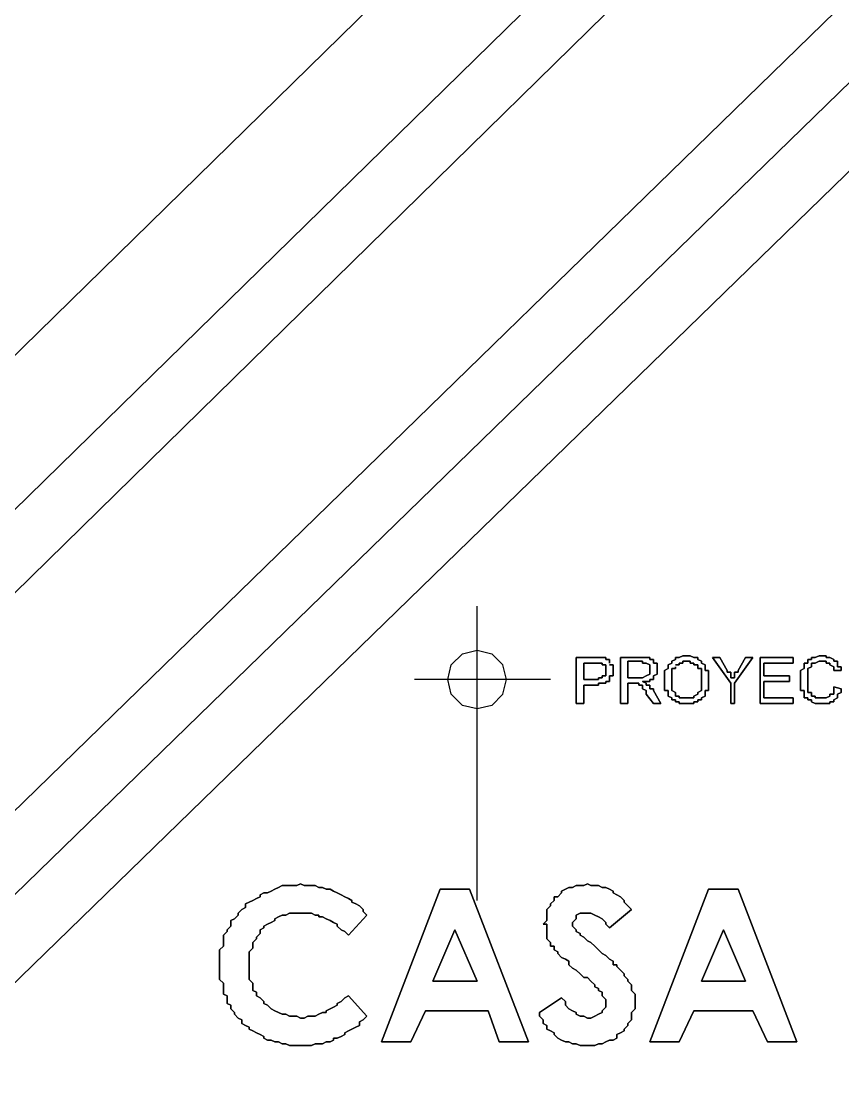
# Model space of a CAD drawing. Header units: metres. Extents: x 2.9 to 42.8, y 1.7 to 28.7.
# Drawn here: x 39.07 to 39.859, y 6.082 to 7.094 of the extents above; entities that cross this region are included whole.
import ezdxf

# ---------------------------------------------------------------- set-up
doc = ezdxf.new("R2010")
doc.units = ezdxf.units.M
doc.layers.add('AMARILLO', color=2, linetype='Continuous')
doc.layers.add('NEGRO', color=7, linetype='Continuous')
doc.layers.add('RGB_000_184_184', color=7, linetype='Continuous', true_color=0x00b8b8)

msp = doc.modelspace()

# ---------------------------------------------------------------- linework, layer by layer
at = {"layer": 'AMARILLO', "lineweight": -3}
for points in [[(39.5076, 6.2512), (39.5076, 6.5334)], [(39.4935, 6.4876), (39.5076, 6.4911)], [(39.5076, 6.4911), (39.5217, 6.4876)], [(39.4829, 6.477), (39.4935, 6.4876)], [(39.5217, 6.4876), (39.5323, 6.477)], [(39.4829, 6.4488), (39.4794, 6.4629), (39.4829, 6.477)], [(39.5323, 6.4488), (39.5358, 6.4629), (39.5323, 6.477)], [(39.5781, 6.4629), (39.4476, 6.4629)], [(39.4935, 6.4382), (39.4829, 6.4488)], [(39.5323, 6.4488), (39.5217, 6.4382)], [(39.5076, 6.4347), (39.4935, 6.4382)], [(39.5217, 6.4382), (39.5076, 6.4347)]]:
    msp.add_lwpolyline(points, dxfattribs=at)
at = {"layer": 'NEGRO', "lineweight": -3}
for points in [[(39.6205, 6.4841), (39.6028, 6.4841), (39.6205, 6.4841)], [(39.6028, 6.4841), (39.6028, 6.44), (39.6028, 6.4841)], [(39.624, 6.4841), (39.6205, 6.4841), (39.624, 6.4841)], [(39.6275, 6.4841), (39.624, 6.4841), (39.6275, 6.4841)], [(39.6311, 6.4841), (39.6275, 6.4841), (39.6311, 6.4841)], [(39.6311, 6.4823), (39.6311, 6.4841), (39.6311, 6.4823)], [(39.6346, 6.4823), (39.6311, 6.4823), (39.6346, 6.4823)], [(39.6346, 6.4805), (39.6346, 6.4823), (39.6346, 6.4805)], [(39.6346, 6.4788), (39.6346, 6.4805), (39.6346, 6.4788)], [(39.6628, 6.4841), (39.6452, 6.4841), (39.6628, 6.4841)], [(39.6452, 6.4841), (39.6452, 6.44), (39.6452, 6.4841)], [(39.6522, 6.4647), (39.6522, 6.4805), (39.6522, 6.4647)], [(39.6522, 6.4805), (39.6663, 6.4805), (39.6522, 6.4805)], [(39.6663, 6.4841), (39.6628, 6.4841), (39.6663, 6.4841)], [(39.6699, 6.4841), (39.6663, 6.4841), (39.6699, 6.4841)], [(39.6663, 6.4805), (39.6663, 6.4788), (39.6663, 6.4805)], [(39.6734, 6.4841), (39.6699, 6.4841), (39.6734, 6.4841)], [(39.6734, 6.4823), (39.6734, 6.4841), (39.6734, 6.4823)], [(39.6769, 6.4823), (39.6734, 6.4823), (39.6769, 6.4823)], [(39.6769, 6.4805), (39.6769, 6.4823), (39.6769, 6.4805)], [(39.6769, 6.4788), (39.6769, 6.4805), (39.6769, 6.4788)], [(39.6981, 6.4823), (39.6946, 6.4805), (39.6981, 6.4823)], [(39.6946, 6.4805), (39.6946, 6.4788), (39.6946, 6.4805)], [(39.7016, 6.4841), (39.6981, 6.4841), (39.7016, 6.4841)], [(39.6981, 6.4841), (39.6981, 6.4823), (39.6981, 6.4841)], [(39.7051, 6.4858), (39.7016, 6.4841), (39.7051, 6.4858)], [(39.7087, 6.4858), (39.7051, 6.4858), (39.7087, 6.4858)], [(39.7051, 6.4788), (39.7051, 6.4805), (39.7051, 6.4788)], [(39.7051, 6.4805), (39.7087, 6.4805), (39.7051, 6.4805)], [(39.7122, 6.4858), (39.7087, 6.4858), (39.7122, 6.4858)], [(39.7087, 6.4805), (39.7122, 6.4805), (39.7087, 6.4805)], [(39.7157, 6.4841), (39.7122, 6.4858), (39.7157, 6.4841)], [(39.7122, 6.4805), (39.7122, 6.4788), (39.7122, 6.4805)], [(39.7193, 6.4841), (39.7157, 6.4841), (39.7193, 6.4841)], [(39.7193, 6.4823), (39.7193, 6.4841), (39.7193, 6.4823)], [(39.7228, 6.4805), (39.7193, 6.4823), (39.7228, 6.4805)], [(39.7228, 6.4788), (39.7228, 6.4805), (39.7228, 6.4788)], [(39.7404, 6.4841), (39.7334, 6.4841), (39.7404, 6.4841)], [(39.7334, 6.4841), (39.751, 6.4594), (39.7334, 6.4841)], [(39.7475, 6.4717), (39.7404, 6.4841), (39.7475, 6.4717)], [(39.7545, 6.4594), (39.7722, 6.4841), (39.7545, 6.4594)], [(39.7651, 6.4841), (39.7581, 6.4717), (39.7651, 6.4841)], [(39.7722, 6.4841), (39.7651, 6.4841), (39.7722, 6.4841)], [(39.811, 6.4841), (39.7792, 6.4841), (39.811, 6.4841)], [(39.7792, 6.4841), (39.7792, 6.44), (39.7792, 6.4841)], [(39.811, 6.4788), (39.811, 6.4841), (39.811, 6.4788)], [(39.8286, 6.4823), (39.8251, 6.4823), (39.8286, 6.4823)], [(39.8251, 6.4823), (39.8251, 6.4805), (39.8251, 6.4823)], [(39.8251, 6.4805), (39.8251, 6.4788), (39.8251, 6.4805)], [(39.8321, 6.4841), (39.8286, 6.4841), (39.8321, 6.4841)], [(39.8286, 6.4841), (39.8286, 6.4823), (39.8286, 6.4841)], [(39.8357, 6.4858), (39.8321, 6.4841), (39.8357, 6.4858)], [(39.8321, 6.4788), (39.8357, 6.4805), (39.8321, 6.4788)], [(39.8392, 6.4858), (39.8357, 6.4858), (39.8392, 6.4858)], [(39.8357, 6.4805), (39.8392, 6.4805), (39.8357, 6.4805)], [(39.8427, 6.4858), (39.8392, 6.4858), (39.8427, 6.4858)], [(39.8392, 6.4805), (39.8427, 6.4805), (39.8392, 6.4805)], [(39.8427, 6.4841), (39.8427, 6.4858), (39.8427, 6.4841)], [(39.8462, 6.4841), (39.8427, 6.4841), (39.8462, 6.4841)], [(39.8427, 6.4805), (39.8427, 6.4788), (39.8427, 6.4805)], [(39.8498, 6.4823), (39.8462, 6.4841), (39.8498, 6.4823)], [(39.8498, 6.4805), (39.8498, 6.4823), (39.8498, 6.4805)], [(39.8533, 6.4805), (39.8498, 6.4805), (39.8533, 6.4805)], [(39.8533, 6.4788), (39.8533, 6.4805), (39.8533, 6.4788)], [(39.6099, 6.4629), (39.6099, 6.4788), (39.6099, 6.4629)], [(39.6099, 6.4788), (39.6205, 6.4788), (39.6099, 6.4788)], [(39.6205, 6.4788), (39.624, 6.4788), (39.6205, 6.4788)], [(39.624, 6.4788), (39.6275, 6.4788), (39.624, 6.4788)], [(39.6275, 6.4788), (39.6275, 6.477), (39.6275, 6.4788)], [(39.6275, 6.477), (39.6311, 6.477), (39.6275, 6.477)], [(39.6311, 6.477), (39.6311, 6.4752), (39.6311, 6.477)], [(39.6311, 6.4752), (39.6311, 6.4735), (39.6311, 6.4752)], [(39.6311, 6.4735), (39.6311, 6.4717), (39.6311, 6.4735)], [(39.6311, 6.4717), (39.6311, 6.4699), (39.6311, 6.4717)], [(39.6311, 6.4699), (39.6311, 6.4682), (39.6311, 6.4699)], [(39.6381, 6.477), (39.6346, 6.477), (39.6381, 6.477)], [(39.6381, 6.4752), (39.6381, 6.477), (39.6381, 6.4752)], [(39.6381, 6.4735), (39.6381, 6.4752), (39.6381, 6.4735)], [(39.6381, 6.4717), (39.6381, 6.4735), (39.6381, 6.4717)], [(39.6381, 6.4699), (39.6381, 6.4717), (39.6381, 6.4699)], [(39.6381, 6.4682), (39.6381, 6.4699), (39.6381, 6.4682)], [(39.6663, 6.4788), (39.6699, 6.4788), (39.6663, 6.4788)], [(39.6699, 6.4788), (39.6734, 6.477), (39.6699, 6.4788)], [(39.6734, 6.477), (39.6734, 6.4752), (39.6734, 6.477)], [(39.6734, 6.4752), (39.6734, 6.4735), (39.6734, 6.4752)], [(39.6734, 6.4735), (39.6734, 6.4717), (39.6734, 6.4735)], [(39.6734, 6.4717), (39.6734, 6.4699), (39.6734, 6.4717)], [(39.6734, 6.4699), (39.6734, 6.4682), (39.6734, 6.4699)], [(39.6804, 6.4788), (39.6769, 6.4788), (39.6804, 6.4788)], [(39.6804, 6.477), (39.6804, 6.4788), (39.6804, 6.477)], [(39.6804, 6.4752), (39.6804, 6.477), (39.6804, 6.4752)], [(39.6804, 6.4735), (39.6804, 6.4752), (39.6804, 6.4735)], [(39.6804, 6.4717), (39.6804, 6.4735), (39.6804, 6.4717)], [(39.6804, 6.4699), (39.6804, 6.4717), (39.6804, 6.4699)], [(39.6804, 6.4682), (39.6804, 6.4699), (39.6804, 6.4682)], [(39.691, 6.4735), (39.6875, 6.4717), (39.691, 6.4735)], [(39.6875, 6.4717), (39.6875, 6.4699), (39.6875, 6.4717)], [(39.6875, 6.4699), (39.6875, 6.4682), (39.6875, 6.4699)], [(39.6946, 6.4788), (39.691, 6.477), (39.6946, 6.4788)], [(39.691, 6.477), (39.691, 6.4752), (39.691, 6.477)], [(39.691, 6.4752), (39.691, 6.4735), (39.691, 6.4752)], [(39.6946, 6.4717), (39.6946, 6.4735), (39.6946, 6.4717)], [(39.6946, 6.4735), (39.6981, 6.4735), (39.6946, 6.4735)], [(39.6946, 6.4699), (39.6946, 6.4717), (39.6946, 6.4699)], [(39.6946, 6.4682), (39.6946, 6.4699), (39.6946, 6.4682)], [(39.6981, 6.477), (39.7016, 6.477), (39.6981, 6.477)], [(39.6981, 6.4735), (39.6981, 6.4752), (39.6981, 6.4735)], [(39.7016, 6.477), (39.7016, 6.4788), (39.7016, 6.477)], [(39.7016, 6.4788), (39.7051, 6.4788), (39.7016, 6.4788)], [(39.7122, 6.4788), (39.7157, 6.4788), (39.7122, 6.4788)], [(39.7157, 6.4788), (39.7157, 6.477), (39.7157, 6.4788)], [(39.7157, 6.477), (39.7193, 6.477), (39.7157, 6.477)], [(39.7193, 6.477), (39.7193, 6.4752), (39.7193, 6.477)], [(39.7193, 6.4752), (39.7193, 6.4735), (39.7193, 6.4752)], [(39.7193, 6.4735), (39.7228, 6.4735), (39.7193, 6.4735)], [(39.7263, 6.477), (39.7228, 6.4788), (39.7263, 6.477)], [(39.7228, 6.4735), (39.7228, 6.4717), (39.7228, 6.4735)], [(39.7228, 6.4717), (39.7228, 6.4699), (39.7228, 6.4717)], [(39.7228, 6.4699), (39.7228, 6.4682), (39.7228, 6.4699)], [(39.7263, 6.4752), (39.7263, 6.477), (39.7263, 6.4752)], [(39.7263, 6.4735), (39.7263, 6.4752), (39.7263, 6.4735)], [(39.7263, 6.4717), (39.7263, 6.4735), (39.7263, 6.4717)], [(39.7298, 6.4717), (39.7263, 6.4717), (39.7298, 6.4717)], [(39.7298, 6.4699), (39.7298, 6.4717), (39.7298, 6.4699)], [(39.7298, 6.4682), (39.7298, 6.4699), (39.7298, 6.4682)], [(39.7475, 6.4699), (39.7475, 6.4717), (39.7475, 6.4699)], [(39.751, 6.4699), (39.7475, 6.4699), (39.751, 6.4699)], [(39.751, 6.4682), (39.751, 6.4699), (39.751, 6.4682)], [(39.7581, 6.4699), (39.7545, 6.4699), (39.7581, 6.4699)], [(39.7545, 6.4699), (39.7545, 6.4682), (39.7545, 6.4699)], [(39.7581, 6.4717), (39.7581, 6.4699), (39.7581, 6.4717)], [(39.7828, 6.4664), (39.7828, 6.4788), (39.7828, 6.4664)], [(39.7828, 6.4788), (39.811, 6.4788), (39.7828, 6.4788)], [(39.8216, 6.4735), (39.818, 6.4717), (39.8216, 6.4735)], [(39.818, 6.4717), (39.818, 6.4699), (39.818, 6.4717)], [(39.818, 6.4699), (39.818, 6.4682), (39.818, 6.4699)], [(39.8251, 6.4788), (39.8216, 6.4788), (39.8251, 6.4788)], [(39.8216, 6.4788), (39.8216, 6.477), (39.8216, 6.4788)], [(39.8216, 6.477), (39.8216, 6.4752), (39.8216, 6.477)], [(39.8216, 6.4752), (39.8216, 6.4735), (39.8216, 6.4752)], [(39.8251, 6.4735), (39.8286, 6.4752), (39.8251, 6.4735)], [(39.8251, 6.4717), (39.8251, 6.4735), (39.8251, 6.4717)], [(39.8251, 6.4699), (39.8251, 6.4717), (39.8251, 6.4699)], [(39.8251, 6.4682), (39.8251, 6.4699), (39.8251, 6.4682)], [(39.8286, 6.477), (39.8286, 6.4788), (39.8286, 6.477)], [(39.8286, 6.4788), (39.8321, 6.4788), (39.8286, 6.4788)], [(39.8286, 6.4752), (39.8286, 6.477), (39.8286, 6.4752)], [(39.8427, 6.4788), (39.8462, 6.4788), (39.8427, 6.4788)], [(39.8462, 6.4788), (39.8462, 6.477), (39.8462, 6.4788)], [(39.8462, 6.477), (39.8498, 6.4752), (39.8462, 6.477)], [(39.8498, 6.4752), (39.8498, 6.4735), (39.8498, 6.4752)], [(39.8498, 6.4735), (39.8498, 6.4717), (39.8498, 6.4735)], [(39.8498, 6.4717), (39.8568, 6.4717), (39.8498, 6.4717)], [(39.8533, 6.477), (39.8533, 6.4788), (39.8533, 6.477)], [(39.8533, 6.4752), (39.8533, 6.477), (39.8533, 6.4752)], [(39.8568, 6.4752), (39.8533, 6.4752), (39.8568, 6.4752)], [(39.8568, 6.4735), (39.8568, 6.4752), (39.8568, 6.4735)], [(39.8568, 6.4717), (39.8568, 6.4735), (39.8568, 6.4717)], [(39.6205, 6.4629), (39.6099, 6.4629), (39.6205, 6.4629)], [(39.624, 6.4629), (39.6205, 6.4629), (39.624, 6.4629)], [(39.6275, 6.4647), (39.624, 6.4647), (39.6275, 6.4647)], [(39.624, 6.4647), (39.624, 6.4629), (39.624, 6.4647)], [(39.6311, 6.4664), (39.6275, 6.4664), (39.6311, 6.4664)], [(39.6275, 6.4664), (39.6275, 6.4647), (39.6275, 6.4664)], [(39.6311, 6.4682), (39.6311, 6.4664), (39.6311, 6.4682)], [(39.6311, 6.4594), (39.6311, 6.4611), (39.6311, 6.4594)], [(39.6311, 6.4611), (39.6346, 6.4611), (39.6311, 6.4611)], [(39.6346, 6.4647), (39.6346, 6.4664), (39.6346, 6.4647)], [(39.6346, 6.4664), (39.6381, 6.4664), (39.6346, 6.4664)], [(39.6346, 6.4629), (39.6346, 6.4647), (39.6346, 6.4629)], [(39.6346, 6.4611), (39.6346, 6.4629), (39.6346, 6.4611)], [(39.6381, 6.4664), (39.6381, 6.4682), (39.6381, 6.4664)], [(39.6628, 6.4647), (39.6522, 6.4647), (39.6628, 6.4647)], [(39.6663, 6.4647), (39.6628, 6.4647), (39.6663, 6.4647)], [(39.6699, 6.4664), (39.6663, 6.4647), (39.6699, 6.4664)], [(39.6699, 6.4594), (39.6663, 6.4611), (39.6699, 6.4594)], [(39.6663, 6.4611), (39.6699, 6.4611), (39.6663, 6.4611)], [(39.6734, 6.4682), (39.6699, 6.4664), (39.6734, 6.4682)], [(39.6699, 6.4611), (39.6734, 6.4611), (39.6699, 6.4611)], [(39.6734, 6.4611), (39.6734, 6.4629), (39.6734, 6.4611)], [(39.6734, 6.4629), (39.6769, 6.4629), (39.6734, 6.4629)], [(39.6769, 6.4664), (39.6804, 6.4682), (39.6769, 6.4664)], [(39.6769, 6.4647), (39.6769, 6.4664), (39.6769, 6.4647)], [(39.6769, 6.4629), (39.6769, 6.4647), (39.6769, 6.4629)], [(39.6875, 6.4682), (39.6875, 6.4664), (39.6875, 6.4682)], [(39.6875, 6.4664), (39.6875, 6.4647), (39.6875, 6.4664)], [(39.6875, 6.4647), (39.6875, 6.4629), (39.6875, 6.4647)], [(39.6875, 6.4629), (39.6875, 6.4611), (39.6875, 6.4629)], [(39.6875, 6.4611), (39.6875, 6.4594), (39.6875, 6.4611)], [(39.6946, 6.4664), (39.6946, 6.4682), (39.6946, 6.4664)], [(39.6946, 6.4647), (39.6946, 6.4664), (39.6946, 6.4647)], [(39.6946, 6.4629), (39.6946, 6.4647), (39.6946, 6.4629)], [(39.6946, 6.4611), (39.6946, 6.4629), (39.6946, 6.4611)], [(39.6946, 6.4594), (39.6946, 6.4611), (39.6946, 6.4594)], [(39.7228, 6.4682), (39.7228, 6.4664), (39.7228, 6.4682)], [(39.7228, 6.4664), (39.7228, 6.4647), (39.7228, 6.4664)], [(39.7228, 6.4647), (39.7228, 6.4629), (39.7228, 6.4647)], [(39.7228, 6.4629), (39.7228, 6.4611), (39.7228, 6.4629)], [(39.7228, 6.4611), (39.7228, 6.4594), (39.7228, 6.4611)], [(39.7298, 6.4664), (39.7298, 6.4682), (39.7298, 6.4664)], [(39.7298, 6.4647), (39.7298, 6.4664), (39.7298, 6.4647)], [(39.7298, 6.4629), (39.7298, 6.4647), (39.7298, 6.4629)], [(39.7298, 6.4611), (39.7298, 6.4629), (39.7298, 6.4611)], [(39.7298, 6.4594), (39.7298, 6.4611), (39.7298, 6.4594)], [(39.751, 6.4664), (39.751, 6.4682), (39.751, 6.4664)], [(39.751, 6.4647), (39.751, 6.4664), (39.751, 6.4647)], [(39.7545, 6.4647), (39.751, 6.4647), (39.7545, 6.4647)], [(39.7545, 6.4682), (39.7545, 6.4664), (39.7545, 6.4682)], [(39.7545, 6.4664), (39.7545, 6.4647), (39.7545, 6.4664)], [(39.8074, 6.4664), (39.7828, 6.4664), (39.8074, 6.4664)], [(39.7828, 6.4453), (39.7828, 6.4611), (39.7828, 6.4453)], [(39.7828, 6.4611), (39.8074, 6.4611), (39.7828, 6.4611)], [(39.8074, 6.4611), (39.8074, 6.4664), (39.8074, 6.4611)], [(39.818, 6.4682), (39.818, 6.4664), (39.818, 6.4682)], [(39.818, 6.4664), (39.818, 6.4647), (39.818, 6.4664)], [(39.818, 6.4647), (39.818, 6.4629), (39.818, 6.4647)], [(39.818, 6.4629), (39.818, 6.4611), (39.818, 6.4629)], [(39.818, 6.4611), (39.818, 6.4594), (39.818, 6.4611)], [(39.8251, 6.4664), (39.8251, 6.4682), (39.8251, 6.4664)], [(39.8251, 6.4647), (39.8251, 6.4664), (39.8251, 6.4647)], [(39.8251, 6.4629), (39.8251, 6.4647), (39.8251, 6.4629)], [(39.8251, 6.4611), (39.8251, 6.4629), (39.8251, 6.4611)], [(39.8251, 6.4594), (39.8251, 6.4611), (39.8251, 6.4594)], [(39.6099, 6.44), (39.6099, 6.4576), (39.6099, 6.44)], [(39.6099, 6.4576), (39.6205, 6.4576), (39.6099, 6.4576)], [(39.6205, 6.4576), (39.624, 6.4576), (39.6205, 6.4576)], [(39.624, 6.4576), (39.624, 6.4594), (39.624, 6.4576)], [(39.624, 6.4594), (39.6275, 6.4594), (39.624, 6.4594)], [(39.6275, 6.4594), (39.6311, 6.4594), (39.6275, 6.4594)], [(39.6522, 6.44), (39.6522, 6.4594), (39.6522, 6.44)], [(39.6522, 6.4594), (39.6557, 6.4594), (39.6522, 6.4594)], [(39.6557, 6.4594), (39.6593, 6.4594), (39.6557, 6.4594)], [(39.6593, 6.4594), (39.6628, 6.4594), (39.6593, 6.4594)], [(39.6628, 6.4594), (39.6628, 6.4576), (39.6628, 6.4594)], [(39.6628, 6.4576), (39.6663, 6.4576), (39.6628, 6.4576)], [(39.6663, 6.4576), (39.6663, 6.4558), (39.6663, 6.4576)], [(39.6663, 6.4558), (39.6663, 6.4541), (39.6663, 6.4558)], [(39.6663, 6.4541), (39.6699, 6.4523), (39.6663, 6.4541)], [(39.6699, 6.4576), (39.6699, 6.4594), (39.6699, 6.4576)], [(39.6734, 6.4576), (39.6699, 6.4576), (39.6734, 6.4576)], [(39.6699, 6.4523), (39.6699, 6.4505), (39.6699, 6.4523)], [(39.6699, 6.4505), (39.6699, 6.4488), (39.6699, 6.4505)], [(39.6734, 6.4558), (39.6734, 6.4576), (39.6734, 6.4558)], [(39.6734, 6.4541), (39.6734, 6.4558), (39.6734, 6.4541)], [(39.6769, 6.4541), (39.6734, 6.4541), (39.6769, 6.4541)], [(39.6769, 6.4523), (39.6769, 6.4541), (39.6769, 6.4523)], [(39.684, 6.44), (39.6769, 6.4523), (39.684, 6.44)], [(39.6875, 6.4594), (39.6875, 6.4576), (39.6875, 6.4594)], [(39.6875, 6.4576), (39.6875, 6.4558), (39.6875, 6.4576)], [(39.6875, 6.4558), (39.6875, 6.4541), (39.6875, 6.4558)], [(39.6875, 6.4541), (39.6875, 6.4523), (39.6875, 6.4541)], [(39.6875, 6.4523), (39.691, 6.4523), (39.6875, 6.4523)], [(39.691, 6.4523), (39.691, 6.4505), (39.691, 6.4523)], [(39.691, 6.4505), (39.691, 6.4488), (39.691, 6.4505)], [(39.6946, 6.4576), (39.6946, 6.4594), (39.6946, 6.4576)], [(39.6946, 6.4558), (39.6946, 6.4576), (39.6946, 6.4558)], [(39.6946, 6.4541), (39.6946, 6.4558), (39.6946, 6.4541)], [(39.6946, 6.4523), (39.6946, 6.4541), (39.6946, 6.4523)], [(39.6981, 6.4505), (39.6946, 6.4523), (39.6981, 6.4505)], [(39.6981, 6.4488), (39.6981, 6.4505), (39.6981, 6.4488)], [(39.7228, 6.4523), (39.7193, 6.4505), (39.7228, 6.4523)], [(39.7193, 6.4505), (39.7193, 6.4488), (39.7193, 6.4505)], [(39.7228, 6.4594), (39.7228, 6.4576), (39.7228, 6.4594)], [(39.7228, 6.4576), (39.7228, 6.4558), (39.7228, 6.4576)], [(39.7228, 6.4558), (39.7228, 6.4541), (39.7228, 6.4558)], [(39.7228, 6.4541), (39.7228, 6.4523), (39.7228, 6.4541)], [(39.7263, 6.4505), (39.7263, 6.4523), (39.7263, 6.4505)], [(39.7263, 6.4523), (39.7298, 6.4523), (39.7263, 6.4523)], [(39.7263, 6.4488), (39.7263, 6.4505), (39.7263, 6.4488)], [(39.7298, 6.4576), (39.7298, 6.4594), (39.7298, 6.4576)], [(39.7298, 6.4558), (39.7298, 6.4576), (39.7298, 6.4558)], [(39.7298, 6.4541), (39.7298, 6.4558), (39.7298, 6.4541)], [(39.7298, 6.4523), (39.7298, 6.4541), (39.7298, 6.4523)], [(39.751, 6.4594), (39.751, 6.44), (39.751, 6.4594)], [(39.7545, 6.44), (39.7545, 6.4594), (39.7545, 6.44)], [(39.818, 6.4594), (39.818, 6.4576), (39.818, 6.4594)], [(39.818, 6.4576), (39.818, 6.4558), (39.818, 6.4576)], [(39.818, 6.4558), (39.818, 6.4541), (39.818, 6.4558)], [(39.818, 6.4541), (39.818, 6.4523), (39.818, 6.4541)], [(39.818, 6.4523), (39.8216, 6.4523), (39.818, 6.4523)], [(39.8216, 6.4523), (39.8216, 6.4505), (39.8216, 6.4523)], [(39.8216, 6.4505), (39.8216, 6.4488), (39.8216, 6.4505)], [(39.8251, 6.4576), (39.8251, 6.4594), (39.8251, 6.4576)], [(39.8251, 6.4558), (39.8251, 6.4576), (39.8251, 6.4558)], [(39.8251, 6.4541), (39.8251, 6.4558), (39.8251, 6.4541)], [(39.8251, 6.4523), (39.8251, 6.4541), (39.8251, 6.4523)], [(39.8251, 6.4505), (39.8251, 6.4523), (39.8251, 6.4505)], [(39.8286, 6.4505), (39.8251, 6.4505), (39.8286, 6.4505)], [(39.8286, 6.4488), (39.8286, 6.4505), (39.8286, 6.4488)], [(39.8498, 6.4558), (39.8498, 6.4541), (39.8498, 6.4558)], [(39.8568, 6.4541), (39.8498, 6.4558), (39.8568, 6.4541)], [(39.8498, 6.4541), (39.8498, 6.4523), (39.8498, 6.4541)], [(39.8498, 6.4523), (39.8498, 6.4505), (39.8498, 6.4523)], [(39.8498, 6.4505), (39.8498, 6.4488), (39.8498, 6.4505)], [(39.8533, 6.4488), (39.8568, 6.4505), (39.8533, 6.4488)], [(39.8568, 6.4523), (39.8568, 6.4541), (39.8568, 6.4523)], [(39.8568, 6.4505), (39.8568, 6.4523), (39.8568, 6.4505)], [(39.6028, 6.44), (39.6099, 6.44), (39.6028, 6.44)], [(39.6452, 6.44), (39.6522, 6.44), (39.6452, 6.44)], [(39.6699, 6.4488), (39.6769, 6.44), (39.6699, 6.4488)], [(39.6769, 6.44), (39.684, 6.44), (39.6769, 6.44)], [(39.691, 6.4488), (39.691, 6.447), (39.691, 6.4488)], [(39.691, 6.447), (39.6946, 6.4453), (39.691, 6.447)], [(39.6946, 6.4453), (39.6946, 6.4435), (39.6946, 6.4453)], [(39.6946, 6.4435), (39.6981, 6.4435), (39.6946, 6.4435)], [(39.6981, 6.447), (39.6981, 6.4488), (39.6981, 6.447)], [(39.7016, 6.447), (39.6981, 6.447), (39.7016, 6.447)], [(39.6981, 6.4435), (39.6981, 6.4417), (39.6981, 6.4435)], [(39.6981, 6.4417), (39.7016, 6.4417), (39.6981, 6.4417)], [(39.7016, 6.4453), (39.7016, 6.447), (39.7016, 6.4453)], [(39.7051, 6.4453), (39.7016, 6.4453), (39.7051, 6.4453)], [(39.7016, 6.4417), (39.7016, 6.44), (39.7016, 6.4417)], [(39.7016, 6.44), (39.7051, 6.44), (39.7016, 6.44)], [(39.7087, 6.4453), (39.7051, 6.4453), (39.7087, 6.4453)], [(39.7051, 6.44), (39.7087, 6.44), (39.7051, 6.44)], [(39.7122, 6.4453), (39.7087, 6.4453), (39.7122, 6.4453)], [(39.7087, 6.44), (39.7122, 6.44), (39.7087, 6.44)], [(39.7157, 6.4453), (39.7122, 6.4453), (39.7157, 6.4453)], [(39.7122, 6.44), (39.7157, 6.44), (39.7122, 6.44)], [(39.7193, 6.4488), (39.7157, 6.447), (39.7193, 6.4488)], [(39.7157, 6.447), (39.7157, 6.4453), (39.7157, 6.447)], [(39.7157, 6.44), (39.7157, 6.4417), (39.7157, 6.44)], [(39.7157, 6.4417), (39.7193, 6.4417), (39.7157, 6.4417)], [(39.7193, 6.4417), (39.7193, 6.4435), (39.7193, 6.4417)], [(39.7193, 6.4435), (39.7228, 6.4435), (39.7193, 6.4435)], [(39.7228, 6.4453), (39.7263, 6.447), (39.7228, 6.4453)], [(39.7228, 6.4435), (39.7228, 6.4453), (39.7228, 6.4435)], [(39.7263, 6.447), (39.7263, 6.4488), (39.7263, 6.447)], [(39.751, 6.44), (39.7545, 6.44), (39.751, 6.44)], [(39.7792, 6.44), (39.811, 6.44), (39.7792, 6.44)], [(39.811, 6.4453), (39.7828, 6.4453), (39.811, 6.4453)], [(39.811, 6.44), (39.811, 6.4453), (39.811, 6.44)], [(39.8216, 6.4488), (39.8216, 6.447), (39.8216, 6.4488)], [(39.8216, 6.447), (39.8216, 6.4453), (39.8216, 6.447)], [(39.8216, 6.4453), (39.8251, 6.4453), (39.8216, 6.4453)], [(39.8251, 6.4453), (39.8251, 6.4435), (39.8251, 6.4453)], [(39.8251, 6.4435), (39.8286, 6.4435), (39.8251, 6.4435)], [(39.8286, 6.447), (39.8286, 6.4488), (39.8286, 6.447)], [(39.8321, 6.447), (39.8286, 6.447), (39.8321, 6.447)], [(39.8286, 6.4435), (39.8286, 6.4417), (39.8286, 6.4435)], [(39.8286, 6.4417), (39.8321, 6.44), (39.8286, 6.4417)], [(39.8321, 6.4453), (39.8321, 6.447), (39.8321, 6.4453)], [(39.8357, 6.4453), (39.8321, 6.4453), (39.8357, 6.4453)], [(39.8321, 6.44), (39.8357, 6.44), (39.8321, 6.44)], [(39.8392, 6.4453), (39.8357, 6.4453), (39.8392, 6.4453)], [(39.8357, 6.44), (39.8392, 6.44), (39.8357, 6.44)], [(39.8427, 6.4453), (39.8392, 6.4453), (39.8427, 6.4453)], [(39.8392, 6.44), (39.8427, 6.44), (39.8392, 6.44)], [(39.8462, 6.447), (39.8427, 6.4453), (39.8462, 6.447)], [(39.8427, 6.44), (39.8462, 6.44), (39.8427, 6.44)], [(39.8498, 6.4488), (39.8462, 6.4488), (39.8498, 6.4488)], [(39.8462, 6.4488), (39.8462, 6.447), (39.8462, 6.4488)], [(39.8462, 6.44), (39.8462, 6.4417), (39.8462, 6.44)], [(39.8462, 6.4417), (39.8498, 6.4417), (39.8462, 6.4417)], [(39.8498, 6.4435), (39.8533, 6.4453), (39.8498, 6.4435)], [(39.8498, 6.4417), (39.8498, 6.4435), (39.8498, 6.4417)], [(39.8533, 6.447), (39.8533, 6.4488), (39.8533, 6.447)], [(39.8533, 6.4453), (39.8533, 6.447), (39.8533, 6.4453)], [(39.3382, 6.2671), (39.3347, 6.2653), (39.3382, 6.2671)], [(39.3418, 6.2653), (39.3382, 6.2671), (39.3418, 6.2653)], [(39.6134, 6.2671), (39.6099, 6.2653), (39.6134, 6.2671)], [(39.6169, 6.2653), (39.6134, 6.2671), (39.6169, 6.2653)], [(39.303, 6.2583), (39.2994, 6.2565), (39.303, 6.2583)], [(39.3065, 6.2583), (39.303, 6.2583), (39.3065, 6.2583)], [(39.31, 6.26), (39.3065, 6.2583), (39.31, 6.26)], [(39.3136, 6.2618), (39.31, 6.26), (39.3136, 6.2618)], [(39.3171, 6.2636), (39.3136, 6.2618), (39.3171, 6.2636)], [(39.3206, 6.2653), (39.3171, 6.2636), (39.3206, 6.2653)], [(39.3241, 6.2653), (39.3206, 6.2653), (39.3241, 6.2653)], [(39.3277, 6.2653), (39.3241, 6.2653), (39.3277, 6.2653)], [(39.3312, 6.2653), (39.3277, 6.2653), (39.3312, 6.2653)], [(39.3347, 6.2653), (39.3312, 6.2653), (39.3347, 6.2653)], [(39.3453, 6.2653), (39.3418, 6.2653), (39.3453, 6.2653)], [(39.3488, 6.2653), (39.3453, 6.2653), (39.3488, 6.2653)], [(39.3524, 6.2653), (39.3488, 6.2653), (39.3524, 6.2653)], [(39.3559, 6.2636), (39.3524, 6.2653), (39.3559, 6.2636)], [(39.3594, 6.2636), (39.3559, 6.2636), (39.3594, 6.2636)], [(39.3629, 6.2618), (39.3594, 6.2636), (39.3629, 6.2618)], [(39.3665, 6.2618), (39.3629, 6.2618), (39.3665, 6.2618)], [(39.37, 6.26), (39.3665, 6.2618), (39.37, 6.26)], [(39.3735, 6.2583), (39.37, 6.26), (39.3735, 6.2583)], [(39.3771, 6.2565), (39.3735, 6.2583), (39.3771, 6.2565)], [(39.4723, 6.2618), (39.4159, 6.1154), (39.4723, 6.2618)], [(39.5005, 6.2618), (39.4723, 6.2618), (39.5005, 6.2618)], [(39.557, 6.1154), (39.5005, 6.2618), (39.557, 6.1154)], [(39.5887, 6.2583), (39.5852, 6.2547), (39.5887, 6.2583)], [(39.5923, 6.2618), (39.5887, 6.26), (39.5923, 6.2618)], [(39.5887, 6.26), (39.5887, 6.2583), (39.5887, 6.26)], [(39.5958, 6.2636), (39.5923, 6.2618), (39.5958, 6.2636)], [(39.5993, 6.2636), (39.5958, 6.2636), (39.5993, 6.2636)], [(39.6028, 6.2653), (39.5993, 6.2636), (39.6028, 6.2653)], [(39.6064, 6.2653), (39.6028, 6.2653), (39.6064, 6.2653)], [(39.6099, 6.2653), (39.6064, 6.2653), (39.6099, 6.2653)], [(39.6205, 6.2653), (39.6169, 6.2653), (39.6205, 6.2653)], [(39.624, 6.2653), (39.6205, 6.2653), (39.624, 6.2653)], [(39.6275, 6.2636), (39.624, 6.2653), (39.6275, 6.2636)], [(39.6311, 6.2636), (39.6275, 6.2636), (39.6311, 6.2636)], [(39.6346, 6.2618), (39.6311, 6.2636), (39.6346, 6.2618)], [(39.6381, 6.26), (39.6346, 6.2618), (39.6381, 6.26)], [(39.6381, 6.2583), (39.6381, 6.26), (39.6381, 6.2583)], [(39.6416, 6.2565), (39.6381, 6.2583), (39.6416, 6.2565)], [(39.7298, 6.2618), (39.6734, 6.1154), (39.7298, 6.2618)], [(39.7581, 6.2618), (39.7298, 6.2618), (39.7581, 6.2618)], [(39.8145, 6.1154), (39.7581, 6.2618), (39.8145, 6.1154)], [(39.2889, 6.2495), (39.2853, 6.2477), (39.2889, 6.2495)], [(39.2853, 6.2477), (39.2853, 6.2442), (39.2853, 6.2477)], [(39.2924, 6.2512), (39.2889, 6.2495), (39.2924, 6.2512)], [(39.2959, 6.253), (39.2924, 6.2512), (39.2959, 6.253)], [(39.2994, 6.2547), (39.2959, 6.253), (39.2994, 6.2547)], [(39.2994, 6.2565), (39.2994, 6.2547), (39.2994, 6.2565)], [(39.3806, 6.2547), (39.3771, 6.2565), (39.3806, 6.2547)], [(39.3841, 6.253), (39.3806, 6.2547), (39.3841, 6.253)], [(39.3876, 6.2512), (39.3841, 6.253), (39.3876, 6.2512)], [(39.3876, 6.2495), (39.3876, 6.2512), (39.3876, 6.2495)], [(39.3912, 6.2477), (39.3876, 6.2495), (39.3912, 6.2477)], [(39.3947, 6.2459), (39.3912, 6.2477), (39.3947, 6.2459)], [(39.5817, 6.2512), (39.5781, 6.2477), (39.5817, 6.2512)], [(39.5781, 6.2477), (39.5781, 6.2459), (39.5781, 6.2477)], [(39.5852, 6.2547), (39.5817, 6.2547), (39.5852, 6.2547)], [(39.5817, 6.2547), (39.5817, 6.2512), (39.5817, 6.2547)], [(39.6452, 6.2547), (39.6416, 6.2565), (39.6452, 6.2547)], [(39.6487, 6.2512), (39.6452, 6.2547), (39.6487, 6.2512)], [(39.6487, 6.2495), (39.6487, 6.2512), (39.6487, 6.2495)], [(39.6522, 6.2459), (39.6487, 6.2495), (39.6522, 6.2459)], [(39.2783, 6.2371), (39.2748, 6.2336), (39.2783, 6.2371)], [(39.2818, 6.2424), (39.2783, 6.2389), (39.2818, 6.2424)], [(39.2783, 6.2389), (39.2783, 6.2371), (39.2783, 6.2389)], [(39.2853, 6.2442), (39.2818, 6.2424), (39.2853, 6.2442)], [(39.3171, 6.2353), (39.3206, 6.2371), (39.3171, 6.2353)], [(39.3206, 6.2371), (39.3241, 6.2371), (39.3206, 6.2371)], [(39.3241, 6.2371), (39.3277, 6.2389), (39.3241, 6.2371)], [(39.3277, 6.2389), (39.3312, 6.2389), (39.3277, 6.2389)], [(39.3312, 6.2389), (39.3347, 6.2389), (39.3312, 6.2389)], [(39.3347, 6.2389), (39.3382, 6.2389), (39.3347, 6.2389)], [(39.3382, 6.2389), (39.3418, 6.2389), (39.3382, 6.2389)], [(39.3418, 6.2389), (39.3453, 6.2389), (39.3418, 6.2389)], [(39.3453, 6.2389), (39.3488, 6.2389), (39.3453, 6.2389)], [(39.3488, 6.2389), (39.3524, 6.2371), (39.3488, 6.2389)], [(39.3524, 6.2371), (39.3559, 6.2371), (39.3524, 6.2371)], [(39.3559, 6.2371), (39.3559, 6.2353), (39.3559, 6.2371)], [(39.3841, 6.2177), (39.4018, 6.2371), (39.3841, 6.2177)], [(39.3982, 6.2424), (39.3947, 6.2459), (39.3982, 6.2424)], [(39.3982, 6.2406), (39.3982, 6.2424), (39.3982, 6.2406)], [(39.4018, 6.2371), (39.3982, 6.2406), (39.4018, 6.2371)], [(39.5781, 6.2459), (39.5746, 6.2424), (39.5781, 6.2459)], [(39.5746, 6.2424), (39.5746, 6.2389), (39.5746, 6.2424)], [(39.5746, 6.2389), (39.5746, 6.2353), (39.5746, 6.2389)], [(39.6028, 6.2371), (39.6064, 6.2389), (39.6028, 6.2371)], [(39.6028, 6.2336), (39.6028, 6.2371), (39.6028, 6.2336)], [(39.6064, 6.2389), (39.6099, 6.2389), (39.6064, 6.2389)], [(39.6099, 6.2389), (39.6134, 6.2389), (39.6099, 6.2389)], [(39.6134, 6.2389), (39.6169, 6.2389), (39.6134, 6.2389)], [(39.6169, 6.2389), (39.6205, 6.2371), (39.6169, 6.2389)], [(39.6205, 6.2371), (39.624, 6.2353), (39.6205, 6.2371)], [(39.6346, 6.2248), (39.6557, 6.2424), (39.6346, 6.2248)], [(39.6557, 6.2424), (39.6522, 6.2459), (39.6557, 6.2424)], [(39.2748, 6.2336), (39.2712, 6.2318), (39.2748, 6.2336)], [(39.2712, 6.2318), (39.2712, 6.2283), (39.2712, 6.2318)], [(39.2712, 6.2283), (39.2712, 6.2265), (39.2712, 6.2283)], [(39.303, 6.2265), (39.3065, 6.2283), (39.303, 6.2265)], [(39.3065, 6.2283), (39.31, 6.2301), (39.3065, 6.2283)], [(39.31, 6.2301), (39.3136, 6.2318), (39.31, 6.2301)], [(39.3136, 6.2336), (39.3171, 6.2353), (39.3136, 6.2336)], [(39.3136, 6.2318), (39.3136, 6.2336), (39.3136, 6.2318)], [(39.3559, 6.2353), (39.3594, 6.2353), (39.3559, 6.2353)], [(39.3594, 6.2353), (39.3629, 6.2336), (39.3594, 6.2353)], [(39.3629, 6.2336), (39.3665, 6.2318), (39.3629, 6.2336)], [(39.3665, 6.2318), (39.37, 6.2301), (39.3665, 6.2318)], [(39.37, 6.2301), (39.3735, 6.2283), (39.37, 6.2301)], [(39.3735, 6.2283), (39.3735, 6.2265), (39.3735, 6.2283)], [(39.5746, 6.2318), (39.5711, 6.2283), (39.5746, 6.2318)], [(39.5711, 6.2283), (39.5746, 6.2283), (39.5711, 6.2283)], [(39.5746, 6.2353), (39.5746, 6.2318), (39.5746, 6.2353)], [(39.5746, 6.2283), (39.5746, 6.2248), (39.5746, 6.2283)], [(39.5993, 6.2301), (39.6028, 6.2336), (39.5993, 6.2301)], [(39.5993, 6.2265), (39.5993, 6.2301), (39.5993, 6.2265)], [(39.624, 6.2353), (39.6275, 6.2336), (39.624, 6.2353)], [(39.6275, 6.2336), (39.6311, 6.2301), (39.6275, 6.2336)], [(39.6311, 6.2301), (39.6311, 6.2283), (39.6311, 6.2301)], [(39.6311, 6.2283), (39.6346, 6.2248), (39.6311, 6.2283)], [(39.2677, 6.2212), (39.2642, 6.2177), (39.2677, 6.2212)], [(39.2642, 6.2177), (39.2642, 6.2142), (39.2642, 6.2177)], [(39.2712, 6.2265), (39.2677, 6.223), (39.2712, 6.2265)], [(39.2677, 6.223), (39.2677, 6.2212), (39.2677, 6.223)], [(39.2959, 6.2159), (39.2994, 6.2195), (39.2959, 6.2159)], [(39.2994, 6.223), (39.303, 6.2248), (39.2994, 6.223)], [(39.2994, 6.2195), (39.2994, 6.223), (39.2994, 6.2195)], [(39.303, 6.2248), (39.303, 6.2265), (39.303, 6.2248)], [(39.3735, 6.2265), (39.3771, 6.223), (39.3735, 6.2265)], [(39.3771, 6.223), (39.3806, 6.2212), (39.3771, 6.223)], [(39.3806, 6.2212), (39.3841, 6.2177), (39.3806, 6.2212)], [(39.4653, 6.1736), (39.4864, 6.223), (39.4653, 6.1736)], [(39.4864, 6.223), (39.5076, 6.1736), (39.4864, 6.223)], [(39.5746, 6.2248), (39.5746, 6.2212), (39.5746, 6.2248)], [(39.5746, 6.2212), (39.5746, 6.2177), (39.5746, 6.2212)], [(39.5746, 6.2177), (39.5746, 6.2142), (39.5746, 6.2177)], [(39.6028, 6.223), (39.5993, 6.2265), (39.6028, 6.223)], [(39.6028, 6.2212), (39.6028, 6.223), (39.6028, 6.2212)], [(39.6064, 6.2195), (39.6028, 6.2212), (39.6064, 6.2195)], [(39.6064, 6.2177), (39.6064, 6.2195), (39.6064, 6.2177)], [(39.6099, 6.2159), (39.6064, 6.2177), (39.6099, 6.2159)], [(39.7228, 6.1736), (39.7439, 6.223), (39.7228, 6.1736)], [(39.7439, 6.223), (39.7651, 6.1736), (39.7439, 6.223)], [(39.2642, 6.2071), (39.2606, 6.2036), (39.2642, 6.2071)], [(39.2642, 6.2142), (39.2642, 6.2107), (39.2642, 6.2142)], [(39.2642, 6.2107), (39.2642, 6.2071), (39.2642, 6.2107)], [(39.2924, 6.2107), (39.2959, 6.2142), (39.2924, 6.2107)], [(39.2924, 6.2071), (39.2924, 6.2107), (39.2924, 6.2071)], [(39.2924, 6.2054), (39.2924, 6.2071), (39.2924, 6.2054)], [(39.2959, 6.2142), (39.2959, 6.2159), (39.2959, 6.2142)], [(39.5746, 6.2142), (39.5781, 6.2107), (39.5746, 6.2142)], [(39.5781, 6.2107), (39.5781, 6.2071), (39.5781, 6.2107)], [(39.5781, 6.2071), (39.5817, 6.2071), (39.5781, 6.2071)], [(39.5817, 6.2071), (39.5817, 6.2054), (39.5817, 6.2071)], [(39.6134, 6.2124), (39.6099, 6.2159), (39.6134, 6.2124)], [(39.6169, 6.2107), (39.6134, 6.2124), (39.6169, 6.2107)], [(39.6205, 6.2071), (39.6169, 6.2107), (39.6205, 6.2071)], [(39.624, 6.2036), (39.6205, 6.2071), (39.624, 6.2036)], [(39.2606, 6.2036), (39.2606, 6.2001), (39.2606, 6.2036)], [(39.2606, 6.2001), (39.2606, 6.1965), (39.2606, 6.2001)], [(39.2606, 6.1965), (39.2606, 6.193), (39.2606, 6.1965)], [(39.2889, 6.2018), (39.2924, 6.2054), (39.2889, 6.2018)], [(39.2889, 6.1983), (39.2889, 6.2018), (39.2889, 6.1983)], [(39.2889, 6.1948), (39.2889, 6.1983), (39.2889, 6.1948)], [(39.5817, 6.2054), (39.5817, 6.2036), (39.5817, 6.2054)], [(39.5817, 6.2036), (39.5852, 6.2018), (39.5817, 6.2036)], [(39.5852, 6.2018), (39.5852, 6.2001), (39.5852, 6.2018)], [(39.5852, 6.2001), (39.5887, 6.1965), (39.5852, 6.2001)], [(39.5887, 6.1965), (39.5923, 6.1948), (39.5887, 6.1965)], [(39.6275, 6.2001), (39.624, 6.2036), (39.6275, 6.2001)], [(39.6311, 6.1983), (39.6275, 6.2001), (39.6311, 6.1983)], [(39.6346, 6.1948), (39.6311, 6.1983), (39.6346, 6.1948)], [(39.2606, 6.193), (39.2606, 6.1895), (39.2606, 6.193)], [(39.2606, 6.1895), (39.2606, 6.186), (39.2606, 6.1895)], [(39.2889, 6.1912), (39.2889, 6.1948), (39.2889, 6.1912)], [(39.2889, 6.1895), (39.2889, 6.1912), (39.2889, 6.1895)], [(39.2889, 6.186), (39.2889, 6.1895), (39.2889, 6.186)], [(39.5923, 6.1948), (39.5958, 6.193), (39.5923, 6.1948)], [(39.5958, 6.193), (39.5958, 6.1895), (39.5958, 6.193)], [(39.5958, 6.1895), (39.5993, 6.186), (39.5958, 6.1895)], [(39.6381, 6.193), (39.6346, 6.1948), (39.6381, 6.193)], [(39.6381, 6.1895), (39.6381, 6.193), (39.6381, 6.1895)], [(39.6416, 6.1895), (39.6381, 6.1895), (39.6416, 6.1895)], [(39.6416, 6.1877), (39.6416, 6.1895), (39.6416, 6.1877)], [(39.6452, 6.1842), (39.6416, 6.1877), (39.6452, 6.1842)], [(39.2606, 6.186), (39.2606, 6.1824), (39.2606, 6.186)], [(39.2606, 6.1824), (39.2606, 6.1789), (39.2606, 6.1824)], [(39.2606, 6.1789), (39.2606, 6.1754), (39.2606, 6.1789)], [(39.2889, 6.1824), (39.2889, 6.186), (39.2889, 6.1824)], [(39.2889, 6.1789), (39.2889, 6.1824), (39.2889, 6.1789)], [(39.2889, 6.1754), (39.2889, 6.1789), (39.2889, 6.1754)], [(39.5993, 6.186), (39.6028, 6.1842), (39.5993, 6.186)], [(39.6028, 6.1842), (39.6064, 6.1807), (39.6028, 6.1842)], [(39.6064, 6.1807), (39.6099, 6.1771), (39.6064, 6.1807)], [(39.6099, 6.1771), (39.6134, 6.1771), (39.6099, 6.1771)], [(39.6134, 6.1771), (39.6169, 6.1736), (39.6134, 6.1771)], [(39.6487, 6.1807), (39.6452, 6.1842), (39.6487, 6.1807)], [(39.6487, 6.1789), (39.6487, 6.1807), (39.6487, 6.1789)], [(39.6522, 6.1754), (39.6487, 6.1789), (39.6522, 6.1754)], [(39.2606, 6.1754), (39.2642, 6.1718), (39.2606, 6.1754)], [(39.2642, 6.1718), (39.2642, 6.1683), (39.2642, 6.1718)], [(39.2642, 6.1683), (39.2642, 6.1648), (39.2642, 6.1683)], [(39.2924, 6.1718), (39.2889, 6.1754), (39.2924, 6.1718)], [(39.2924, 6.1683), (39.2924, 6.1718), (39.2924, 6.1683)], [(39.2924, 6.1648), (39.2924, 6.1683), (39.2924, 6.1648)], [(39.5076, 6.1736), (39.4653, 6.1736), (39.5076, 6.1736)], [(39.6169, 6.1736), (39.6205, 6.1701), (39.6169, 6.1736)], [(39.6205, 6.1701), (39.6205, 6.1683), (39.6205, 6.1701)], [(39.6205, 6.1683), (39.624, 6.1666), (39.6205, 6.1683)], [(39.624, 6.1666), (39.624, 6.1648), (39.624, 6.1666)], [(39.6522, 6.1736), (39.6522, 6.1754), (39.6522, 6.1736)], [(39.6557, 6.1701), (39.6522, 6.1736), (39.6557, 6.1701)], [(39.6557, 6.1683), (39.6557, 6.1701), (39.6557, 6.1683)], [(39.6557, 6.1648), (39.6557, 6.1683), (39.6557, 6.1648)], [(39.7651, 6.1736), (39.7228, 6.1736), (39.7651, 6.1736)], [(39.2642, 6.1648), (39.2642, 6.1613), (39.2642, 6.1648)], [(39.2642, 6.1613), (39.2677, 6.1595), (39.2642, 6.1613)], [(39.2677, 6.1595), (39.2677, 6.156), (39.2677, 6.1595)], [(39.2677, 6.156), (39.2677, 6.1524), (39.2677, 6.156)], [(39.2959, 6.163), (39.2924, 6.1648), (39.2959, 6.163)], [(39.2959, 6.1595), (39.2959, 6.163), (39.2959, 6.1595)], [(39.2994, 6.1577), (39.2959, 6.1595), (39.2994, 6.1577)], [(39.303, 6.1542), (39.2994, 6.1577), (39.303, 6.1542)], [(39.3806, 6.1577), (39.3771, 6.1542), (39.3806, 6.1577)], [(39.3841, 6.1595), (39.3806, 6.1577), (39.3841, 6.1595)], [(39.4018, 6.1401), (39.3841, 6.1595), (39.4018, 6.1401)], [(39.5887, 6.1577), (39.5676, 6.1436), (39.5887, 6.1577)], [(39.5923, 6.1542), (39.5887, 6.1577), (39.5923, 6.1542)], [(39.624, 6.1648), (39.6275, 6.163), (39.624, 6.1648)], [(39.6275, 6.163), (39.6275, 6.1595), (39.6275, 6.163)], [(39.6275, 6.1595), (39.6311, 6.156), (39.6275, 6.1595)], [(39.6311, 6.156), (39.6311, 6.1524), (39.6311, 6.156)], [(39.6593, 6.1613), (39.6557, 6.1648), (39.6593, 6.1613)], [(39.6593, 6.1577), (39.6593, 6.1613), (39.6593, 6.1577)], [(39.6593, 6.1542), (39.6593, 6.1577), (39.6593, 6.1542)], [(39.2677, 6.1524), (39.2712, 6.1507), (39.2677, 6.1524)], [(39.2712, 6.1507), (39.2712, 6.1472), (39.2712, 6.1507)], [(39.2712, 6.1472), (39.2748, 6.1436), (39.2712, 6.1472)], [(39.303, 6.1524), (39.303, 6.1542), (39.303, 6.1524)], [(39.3065, 6.1507), (39.303, 6.1524), (39.3065, 6.1507)], [(39.31, 6.1472), (39.3065, 6.1507), (39.31, 6.1472)], [(39.3136, 6.1454), (39.31, 6.1472), (39.3136, 6.1454)], [(39.3665, 6.1472), (39.3629, 6.1454), (39.3665, 6.1472)], [(39.37, 6.1489), (39.3665, 6.1472), (39.37, 6.1489)], [(39.3735, 6.1507), (39.37, 6.1489), (39.3735, 6.1507)], [(39.3771, 6.1542), (39.3735, 6.1524), (39.3771, 6.1542)], [(39.3735, 6.1524), (39.3735, 6.1507), (39.3735, 6.1524)], [(39.5923, 6.1507), (39.5923, 6.1542), (39.5923, 6.1507)], [(39.5958, 6.1472), (39.5923, 6.1507), (39.5958, 6.1472)], [(39.5993, 6.1454), (39.5958, 6.1472), (39.5993, 6.1454)], [(39.6311, 6.1489), (39.6275, 6.1454), (39.6311, 6.1489)], [(39.6311, 6.1524), (39.6311, 6.1489), (39.6311, 6.1524)], [(39.6557, 6.1436), (39.6593, 6.1472), (39.6557, 6.1436)], [(39.6593, 6.1507), (39.6593, 6.1542), (39.6593, 6.1507)], [(39.6593, 6.1472), (39.6593, 6.1507), (39.6593, 6.1472)], [(39.2748, 6.1436), (39.2748, 6.1419), (39.2748, 6.1436)], [(39.2748, 6.1419), (39.2783, 6.1383), (39.2748, 6.1419)], [(39.2783, 6.1383), (39.2818, 6.1366), (39.2783, 6.1383)], [(39.2818, 6.1366), (39.2818, 6.133), (39.2818, 6.1366)], [(39.3171, 6.1436), (39.3136, 6.1454), (39.3171, 6.1436)], [(39.3206, 6.1419), (39.3171, 6.1436), (39.3206, 6.1419)], [(39.3241, 6.1419), (39.3206, 6.1419), (39.3241, 6.1419)], [(39.3277, 6.1401), (39.3241, 6.1419), (39.3277, 6.1401)], [(39.3312, 6.1401), (39.3277, 6.1401), (39.3312, 6.1401)], [(39.3347, 6.1401), (39.3312, 6.1401), (39.3347, 6.1401)], [(39.3382, 6.1383), (39.3347, 6.1401), (39.3382, 6.1383)], [(39.3418, 6.1383), (39.3382, 6.1383), (39.3418, 6.1383)], [(39.3453, 6.1401), (39.3418, 6.1383), (39.3453, 6.1401)], [(39.3488, 6.1401), (39.3453, 6.1401), (39.3488, 6.1401)], [(39.3524, 6.1401), (39.3488, 6.1401), (39.3524, 6.1401)], [(39.3559, 6.1419), (39.3524, 6.1401), (39.3559, 6.1419)], [(39.3594, 6.1436), (39.3559, 6.1419), (39.3594, 6.1436)], [(39.3629, 6.1436), (39.3594, 6.1436), (39.3629, 6.1436)], [(39.3629, 6.1454), (39.3629, 6.1436), (39.3629, 6.1454)], [(39.3947, 6.1348), (39.3982, 6.1366), (39.3947, 6.1348)], [(39.3982, 6.1366), (39.4018, 6.1401), (39.3982, 6.1366)], [(39.4441, 6.1154), (39.4582, 6.1454), (39.4441, 6.1154)], [(39.4582, 6.1454), (39.5182, 6.1454), (39.4582, 6.1454)], [(39.5182, 6.1454), (39.5287, 6.1154), (39.5182, 6.1454)], [(39.5676, 6.1436), (39.5676, 6.1401), (39.5676, 6.1436)], [(39.5676, 6.1401), (39.5711, 6.1366), (39.5676, 6.1401)], [(39.5711, 6.1366), (39.5711, 6.133), (39.5711, 6.1366)], [(39.6028, 6.1436), (39.5993, 6.1454), (39.6028, 6.1436)], [(39.6028, 6.1419), (39.6028, 6.1436), (39.6028, 6.1419)], [(39.6064, 6.1401), (39.6028, 6.1419), (39.6064, 6.1401)], [(39.6099, 6.1401), (39.6064, 6.1401), (39.6099, 6.1401)], [(39.6134, 6.1383), (39.6099, 6.1401), (39.6134, 6.1383)], [(39.6169, 6.1383), (39.6134, 6.1383), (39.6169, 6.1383)], [(39.6205, 6.1401), (39.6169, 6.1383), (39.6205, 6.1401)], [(39.624, 6.1419), (39.6205, 6.1401), (39.624, 6.1419)], [(39.6275, 6.1436), (39.624, 6.1419), (39.6275, 6.1436)], [(39.6275, 6.1454), (39.6275, 6.1436), (39.6275, 6.1454)], [(39.6522, 6.133), (39.6557, 6.1366), (39.6522, 6.133)], [(39.6557, 6.1401), (39.6557, 6.1436), (39.6557, 6.1401)], [(39.6557, 6.1366), (39.6557, 6.1401), (39.6557, 6.1366)], [(39.7016, 6.1154), (39.7157, 6.1454), (39.7016, 6.1154)], [(39.7157, 6.1454), (39.7722, 6.1454), (39.7157, 6.1454)], [(39.7722, 6.1454), (39.7863, 6.1154), (39.7722, 6.1454)], [(39.2818, 6.133), (39.2853, 6.1313), (39.2818, 6.133)], [(39.2853, 6.1313), (39.2889, 6.1295), (39.2853, 6.1313)], [(39.2889, 6.1295), (39.2889, 6.1278), (39.2889, 6.1295)], [(39.2889, 6.1278), (39.2924, 6.126), (39.2889, 6.1278)], [(39.2924, 6.126), (39.2959, 6.1242), (39.2924, 6.126)], [(39.3806, 6.1242), (39.3841, 6.126), (39.3806, 6.1242)], [(39.3841, 6.126), (39.3876, 6.1278), (39.3841, 6.126)], [(39.3876, 6.1278), (39.3912, 6.1295), (39.3876, 6.1278)], [(39.3912, 6.1295), (39.3947, 6.1313), (39.3912, 6.1295)], [(39.3947, 6.1313), (39.3947, 6.1348), (39.3947, 6.1313)], [(39.5711, 6.133), (39.5746, 6.1313), (39.5711, 6.133)], [(39.5746, 6.1313), (39.5746, 6.1278), (39.5746, 6.1313)], [(39.5746, 6.1278), (39.5781, 6.126), (39.5746, 6.1278)], [(39.5781, 6.126), (39.5817, 6.1242), (39.5781, 6.126)], [(39.6452, 6.1242), (39.6487, 6.126), (39.6452, 6.1242)], [(39.6487, 6.1278), (39.6522, 6.1313), (39.6487, 6.1278)], [(39.6487, 6.126), (39.6487, 6.1278), (39.6487, 6.126)], [(39.6522, 6.1313), (39.6522, 6.133), (39.6522, 6.1313)], [(39.2959, 6.1242), (39.2994, 6.1225), (39.2959, 6.1242)], [(39.2994, 6.1225), (39.303, 6.1207), (39.2994, 6.1225)], [(39.303, 6.1207), (39.303, 6.1189), (39.303, 6.1207)], [(39.303, 6.1189), (39.3065, 6.1172), (39.303, 6.1189)], [(39.3065, 6.1172), (39.31, 6.1172), (39.3065, 6.1172)], [(39.31, 6.1172), (39.3136, 6.1154), (39.31, 6.1172)], [(39.3136, 6.1154), (39.3171, 6.1154), (39.3136, 6.1154)], [(39.3171, 6.1154), (39.3206, 6.1136), (39.3171, 6.1154)], [(39.3594, 6.1136), (39.3629, 6.1154), (39.3594, 6.1136)], [(39.3629, 6.1154), (39.3665, 6.1154), (39.3629, 6.1154)], [(39.3665, 6.1154), (39.37, 6.1172), (39.3665, 6.1154)], [(39.37, 6.1172), (39.37, 6.1189), (39.37, 6.1172)], [(39.37, 6.1189), (39.3735, 6.1189), (39.37, 6.1189)], [(39.3735, 6.1189), (39.3771, 6.1207), (39.3735, 6.1189)], [(39.3771, 6.1207), (39.3806, 6.1225), (39.3771, 6.1207)], [(39.3806, 6.1225), (39.3806, 6.1242), (39.3806, 6.1225)], [(39.4159, 6.1154), (39.4441, 6.1154), (39.4159, 6.1154)], [(39.5287, 6.1154), (39.557, 6.1154), (39.5287, 6.1154)], [(39.5817, 6.1242), (39.5817, 6.1225), (39.5817, 6.1242)], [(39.5817, 6.1225), (39.5852, 6.1189), (39.5817, 6.1225)], [(39.5852, 6.1189), (39.5887, 6.1172), (39.5852, 6.1189)], [(39.5887, 6.1172), (39.5923, 6.1154), (39.5887, 6.1172)], [(39.5923, 6.1154), (39.5958, 6.1154), (39.5923, 6.1154)], [(39.5958, 6.1154), (39.5993, 6.1136), (39.5958, 6.1154)], [(39.6275, 6.1136), (39.6311, 6.1154), (39.6275, 6.1136)], [(39.6311, 6.1154), (39.6346, 6.1172), (39.6311, 6.1154)], [(39.6346, 6.1172), (39.6381, 6.1172), (39.6346, 6.1172)], [(39.6381, 6.1172), (39.6416, 6.1189), (39.6381, 6.1172)], [(39.6416, 6.1225), (39.6452, 6.1242), (39.6416, 6.1225)], [(39.6416, 6.1189), (39.6416, 6.1225), (39.6416, 6.1189)], [(39.6734, 6.1154), (39.7016, 6.1154), (39.6734, 6.1154)], [(39.7863, 6.1154), (39.8145, 6.1154), (39.7863, 6.1154)], [(39.3206, 6.1136), (39.3241, 6.1136), (39.3206, 6.1136)], [(39.3241, 6.1136), (39.3277, 6.1119), (39.3241, 6.1136)], [(39.3277, 6.1119), (39.3312, 6.1119), (39.3277, 6.1119)], [(39.3312, 6.1119), (39.3347, 6.1119), (39.3312, 6.1119)], [(39.3347, 6.1119), (39.3382, 6.1119), (39.3347, 6.1119)], [(39.3382, 6.1119), (39.3418, 6.1119), (39.3382, 6.1119)], [(39.3418, 6.1119), (39.3453, 6.1119), (39.3418, 6.1119)], [(39.3453, 6.1119), (39.3488, 6.1119), (39.3453, 6.1119)], [(39.3488, 6.1119), (39.3524, 6.1136), (39.3488, 6.1119)], [(39.3524, 6.1136), (39.3559, 6.1136), (39.3524, 6.1136)], [(39.3559, 6.1136), (39.3594, 6.1136), (39.3559, 6.1136)], [(39.5993, 6.1136), (39.6028, 6.1136), (39.5993, 6.1136)], [(39.6028, 6.1136), (39.6064, 6.1119), (39.6028, 6.1136)], [(39.6064, 6.1119), (39.6099, 6.1119), (39.6064, 6.1119)], [(39.6099, 6.1119), (39.6134, 6.1119), (39.6099, 6.1119)], [(39.6134, 6.1119), (39.6169, 6.1119), (39.6134, 6.1119)], [(39.6169, 6.1119), (39.6205, 6.1119), (39.6169, 6.1119)], [(39.6205, 6.1119), (39.624, 6.1136), (39.6205, 6.1119)], [(39.624, 6.1136), (39.6275, 6.1136), (39.624, 6.1136)]]:
    msp.add_lwpolyline(points, dxfattribs=at)
at = {"layer": 'RGB_000_184_184', "lineweight": -3}
for points in [[(40.5448, 7.7787), (36.5795, 3.9194)], [(40.5448, 7.7787), (40.5871, 7.7382), (36.6183, 3.8788)], [(40.6294, 7.6941), (36.6607, 3.8365)], [(39.7122, 7.4083), (36.9217, 4.6778)], [(39.7863, 7.3325), (36.9958, 4.6037), (37.0381, 4.5614), (36.9923, 4.5226)], [(39.7863, 7.3325), (39.8251, 7.2919), (37.0381, 4.5614)]]:
    msp.add_lwpolyline(points, dxfattribs=at)

doc.saveas('drawing.dxf')
